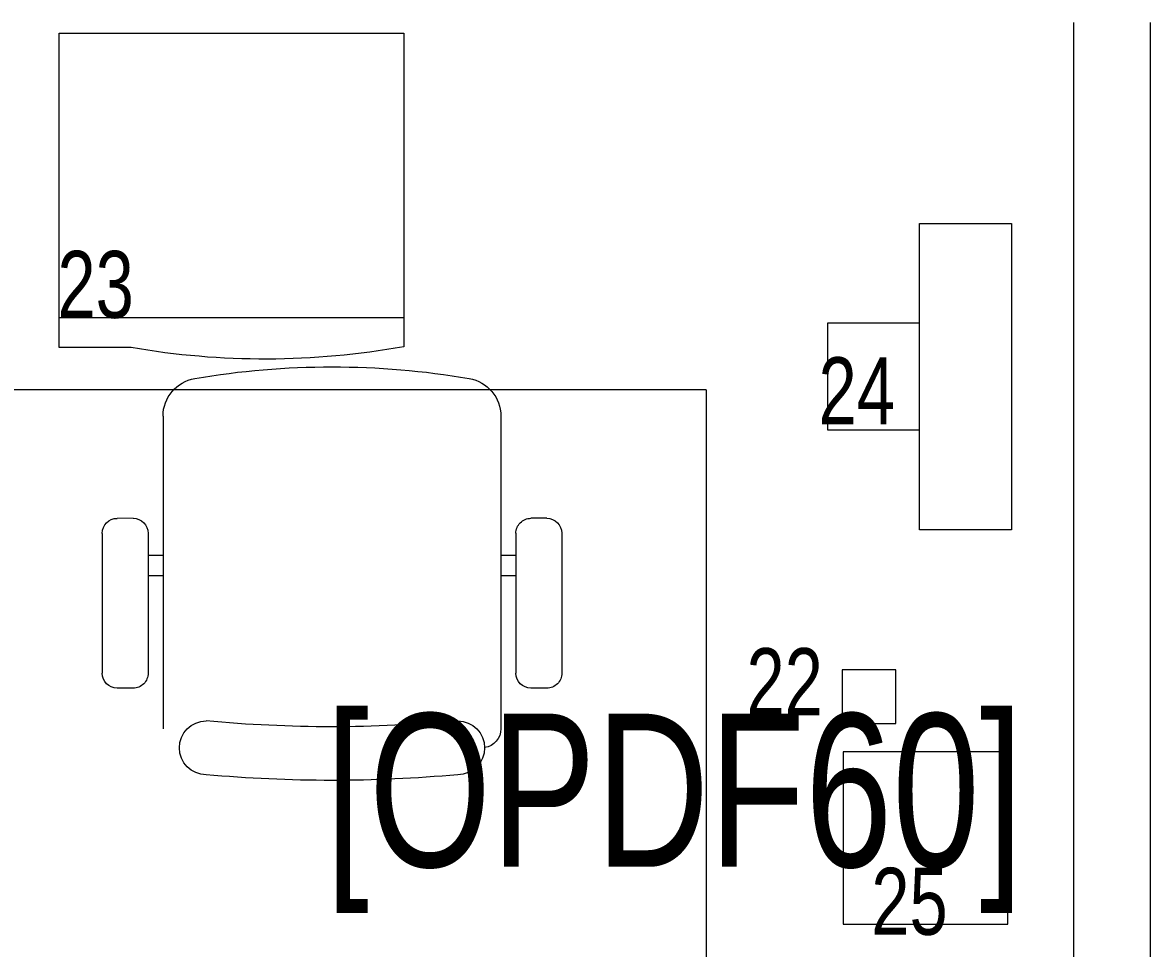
# Model space of a CAD drawing. Header units: millimetres. Extents: x -2143172 to 5255, y -610845 to 279739.
# Drawn here: x -1247524 to -1246051, y -12304 to -11095 of the extents above; entities that cross this region are included whole.
import ezdxf

# ---------------------------------------------------------------- set-up
doc = ezdxf.new("R2010")
doc.units = ezdxf.units.MM
doc.header["$LTSCALE"] = 30
doc.layers.get('0').update_dxf_attribs({"lineweight": 5})
for name, color, linetype, lineweight in [('72_EGR_BASE_TEXT', 7, 'Continuous', 5), ('72_EGR_EQP_TAG', 142, 'Continuous', 5), ('LOADING', 163, 'Continuous', 5), ('NEW', 1, 'Continuous', 5), ('Walls', 32, 'Continuous', 5)]:
    doc.layers.add(name, color=color, linetype=linetype, lineweight=lineweight)
doc.styles.add('X3G_ENTITY_257CFD', font='swisscl.ttf', dxfattribs={"height": 200})
doc.styles.add('X3G_ENTITY_9F38', font='swisscl.ttf', dxfattribs={"height": 0.2})

# ---------------------------------------------------------------- blocks, each defined once
blk = doc.blocks.new('D.110.51.53')
blk.add_lwpolyline([(285914, 4547), (286139, 4547), (286139, 4332), (285914, 4332), (285914, 4547)])
blk = doc.blocks.new('D.111.03.06')
blk.add_lwpolyline([(292372, 3690), (292442, 3690), (292442, 3620), (292372, 3620), (292372, 3690)])
blk = doc.blocks.new('D.122.06.11')
for points in [[(285783, 4268), (285783, 4268), (285783, 4388), (285713, 4388), (285643, 4388), (285643, 4268)], [(285513, 4148), (285913, 4148), (285913, 4268), (285513, 4268), (285513, 4148)]]:
    blk.add_lwpolyline(points)
blk = doc.blocks.new('*X39')
at = {"color": 0}
for p, q in [((5, 3), (5, 3)), ((5, 3), (5, 3)), ((5, 3), (5, 3)), ((5, 3), (5, 3)), ((5, 3), (5, 3)), ((5, 3), (5, 3)), ((5, 3), (5, 3)), ((5, 3), (5, 3)), ((5, 3), (5, 3)), ((5, 3), (5, 3)), ((5, 3), (5, 3)), ((5, 3), (5, 3)), ((5, 3), (5, 3)), ((5, 3), (5, 3)), ((5, 3), (5, 3)), ((5, 3), (5, 3)), ((5, 3), (5, 3)), ((5, 3), (5, 3)), ((5, 3), (5, 3)), ((5, 3), (5, 3)), ((5, 3), (5, 3)), ((5, 3), (5, 3)), ((5, 3), (5, 3)), ((5, 3), (5, 3)), ((5, 3), (5, 3)), ((5, 3), (5, 3)), ((5, 3), (5, 3)), ((5, 3), (5, 3)), ((5, 3), (5, 3)), ((5, 3), (5, 3)), ((5, 3), (5, 3)), ((5, 3), (5, 3)), ((5, 3), (5, 3)), ((5, 3), (5, 3)), ((5, 3), (5, 3)), ((5, 3), (5, 3)), ((5, 3), (5, 3)), ((5, 3), (5, 3)), ((5, 3), (5, 3)), ((5, 3), (5, 3)), ((5, 3), (5, 3)), ((5, 3), (5, 3)), ((5, 3), (5, 3)), ((5, 3), (5, 3)), ((5, 3), (5, 3)), ((5, 3), (5, 3)), ((5, 3), (5, 3)), ((5, 3), (5, 3)), ((5, 3), (5, 3)), ((5, 3), (5, 3)), ((5, 3), (5, 3)), ((5, 3), (5, 3)), ((5, 3), (5, 3)), ((5, 3), (5, 3)), ((5, 3), (5, 3)), ((5, 3), (5, 3)), ((5, 3), (5, 3)), ((5, 3), (5, 3)), ((5, 3), (5, 3)), ((5, 3), (5, 3)), ((5, 3), (5, 3)), ((5, 3), (5, 3)), ((5, 3), (5, 3)), ((5, 3), (5, 3)), ((5, 3), (5, 3)), ((5, 3), (5, 3)), ((6, 3), (5, 3)), ((5, 3), (5, 3)), ((6, 3), (5, 3)), ((5, 3), (5, 3)), ((6, 3), (5, 3)), ((5, 3), (5, 3)), ((6, 3), (5, 3)), ((5, 3), (5, 3)), ((5, 3), (5, 3)), ((5, 3), (5, 3)), ((5, 3), (5, 3)), ((5, 3), (5, 3)), ((5, 3), (5, 3)), ((5, 3), (5, 3)), ((5, 3), (5, 3)), ((5, 3), (5, 3)), ((5, 3), (5, 3)), ((5, 3), (5, 3)), ((5, 3), (5, 3)), ((5, 3), (5, 3)), ((5, 3), (5, 3)), ((5, 3), (5, 3)), ((5, 3), (5, 3)), ((5, 3), (5, 3)), ((5, 3), (5, 3)), ((5, 3), (5, 3)), ((5, 3), (5, 3)), ((5, 3), (5, 3)), ((5, 3), (5, 3)), ((5, 3), (5, 3)), ((6, 3), (6, 3)), ((6, 3), (6, 3)), ((6, 3), (6, 3)), ((6, 3), (6, 3)), ((6, 3), (6, 3)), ((6, 3), (6, 3)), ((6, 3), (6, 3)), ((6, 3), (6, 3)), ((6, 3), (6, 3)), ((6, 3), (6, 3)), ((6, 3), (6, 3)), ((6, 3), (6, 3)), ((6, 3), (6, 3)), ((6, 3), (6, 3)), ((6, 3), (6, 3)), ((6, 3), (6, 3)), ((6, 3), (6, 3)), ((6, 3), (6, 3)), ((6, 3), (6, 3)), ((6, 3), (6, 3)), ((6, 3), (6, 3)), ((6, 3), (6, 3)), ((6, 3), (6, 3)), ((6, 3), (6, 3)), ((6, 3), (6, 3)), ((6, 3), (6, 3)), ((6, 3), (6, 3)), ((6, 3), (6, 3)), ((6, 3), (6, 3)), ((6, 3), (6, 3)), ((6, 3), (6, 3)), ((6, 3), (6, 3)), ((6, 3), (6, 3)), ((6, 3), (6, 3)), ((6, 3), (6, 3)), ((6, 3), (6, 3)), ((6, 3), (6, 3)), ((6, 3), (6, 3)), ((6, 3), (6, 3)), ((6, 3), (6, 3)), ((6, 3), (6, 3)), ((6, 3), (6, 3)), ((6, 3), (6, 3)), ((6, 3), (6, 3)), ((6, 3), (6, 3)), ((6, 3), (6, 3)), ((6, 3), (6, 3)), ((6, 3), (6, 3)), ((6, 3), (6, 3)), ((6, 3), (6, 3)), ((6, 3), (6, 3)), ((6, 3), (6, 3)), ((6, 3), (6, 3)), ((6, 3), (6, 3)), ((6, 3), (6, 3)), ((6, 3), (6, 3)), ((6, 3), (6, 3)), ((6, 3), (6, 3)), ((6, 3), (6, 3)), ((6, 3), (6, 3)), ((6, 3), (6, 3)), ((6, 3), (6, 3)), ((6, 3), (6, 3)), ((6, 3), (6, 3)), ((6, 3), (6, 3)), ((6, 3), (6, 3)), ((6, 3), (6, 3)), ((6, 3), (6, 3)), ((6, 3), (6, 3)), ((6, 3), (6, 3)), ((6, 3), (6, 3)), ((6, 3), (6, 3)), ((6, 3), (6, 3)), ((6, 3), (6, 3)), ((6, 3), (6, 3)), ((6, 3), (6, 3)), ((6, 3), (6, 3)), ((6, 3), (6, 3)), ((6, 3), (6, 3)), ((6, 3), (6, 3)), ((6, 3), (6, 3)), ((6, 3), (6, 3)), ((6, 3), (6, 3)), ((6, 3), (6, 3)), ((6, 3), (6, 3)), ((6, 3), (6, 3)), ((6, 3), (6, 3)), ((6, 3), (6, 3)), ((6, 3), (6, 3)), ((6, 3), (6, 3)), ((6, 3), (6, 3)), ((6, 3), (6, 3)), ((6, 3), (6, 3)), ((6, 3), (6, 3)), ((6, 3), (6, 3)), ((6, 3), (6, 3)), ((6, 3), (6, 3)), ((6, 3), (6, 3)), ((6, 3), (6, 3)), ((6, 3), (6, 3)), ((6, 3), (6, 3)), ((6, 3), (6, 3)), ((6, 3), (6, 3)), ((6, 3), (6, 3)), ((6, 3), (6, 3)), ((6, 3), (6, 3)), ((6, 3), (6, 3)), ((6, 3), (6, 3)), ((6, 3), (6, 3)), ((6, 3), (6, 3)), ((6, 3), (6, 3)), ((6, 3), (6, 3)), ((6, 3), (6, 3)), ((6, 3), (6, 3)), ((6, 3), (6, 3)), ((6, 3), (6, 3)), ((6, 3), (6, 3)), ((6, 3), (6, 3)), ((6, 3), (6, 3)), ((6, 3), (6, 3)), ((6, 3), (6, 3)), ((6, 3), (6, 3)), ((6, 3), (6, 3)), ((6, 3), (6, 3)), ((6, 3), (6, 3)), ((6, 3), (6, 3)), ((6, 3), (6, 3)), ((6, 3), (6, 3)), ((6, 3), (6, 3)), ((6, 3), (6, 3)), ((6, 3), (6, 3)), ((6, 3), (6, 3)), ((6, 3), (6, 3)), ((6, 3), (6, 3)), ((6, 3), (6, 3)), ((6, 3), (6, 3)), ((6, 3), (6, 3)), ((6, 3), (6, 3)), ((6, 3), (6, 3)), ((6, 3), (6, 3)), ((6, 3), (6, 3)), ((6, 3), (6, 3)), ((6, 3), (6, 3)), ((6, 3), (6, 3)), ((6, 3), (6, 3)), ((6, 3), (6, 3)), ((6, 3), (6, 3)), ((6, 3), (6, 3)), ((6, 3), (6, 3)), ((6, 3), (6, 3)), ((6, 3), (6, 3)), ((6, 3), (6, 3)), ((6, 3), (6, 3)), ((6, 3), (6, 3)), ((6, 3), (6, 3)), ((6, 3), (6, 3)), ((6, 3), (6, 3)), ((6, 3), (6, 3)), ((6, 3), (6, 3)), ((6, 3), (6, 3)), ((6, 3), (6, 3)), ((6, 3), (6, 3)), ((6, 3), (6, 3)), ((6, 3), (6, 3)), ((6, 3), (6, 3)), ((6, 3), (6, 3)), ((6, 3), (6, 3)), ((6, 3), (6, 3)), ((6, 3), (6, 3)), ((6, 3), (6, 3)), ((6, 3), (6, 3)), ((6, 3), (6, 3)), ((6, 3), (6, 3)), ((6, 3), (6, 3)), ((6, 3), (6, 3)), ((6, 3), (6, 3)), ((6, 3), (6, 3)), ((6, 3), (6, 3)), ((6, 3), (6, 3)), ((6, 3), (6, 3)), ((6, 3), (6, 3)), ((6, 3), (6, 3)), ((6, 3), (6, 3)), ((6, 3), (6, 3)), ((6, 3), (6, 3)), ((6, 3), (6, 3)), ((6, 3), (6, 3)), ((6, 3), (6, 3)), ((6, 3), (6, 3)), ((6, 3), (6, 3)), ((6, 3), (6, 3)), ((6, 3), (6, 3)), ((6, 3), (6, 3)), ((6, 3), (6, 3)), ((6, 3), (6, 3)), ((6, 3), (6, 3)), ((6, 3), (6, 3)), ((6, 3), (6, 3)), ((6, 3), (6, 3)), ((6, 3), (6, 3)), ((6, 3), (6, 3)), ((6, 3), (6, 3)), ((6, 3), (6, 3)), ((6, 3), (6, 3)), ((6, 3), (5, 3)), ((6, 3), (5, 3)), ((6, 3), (5, 3)), ((6, 3), (5, 3)), ((6, 3), (5, 3)), ((6, 3), (6, 3)), ((6, 3), (6, 3)), ((6, 3), (6, 3)), ((6, 3), (6, 3)), ((6, 3), (6, 3)), ((6, 3), (6, 3)), ((6, 3), (6, 3)), ((6, 3), (6, 3)), ((6, 3), (6, 3)), ((6, 3), (6, 3)), ((6, 3), (6, 3)), ((6, 3), (6, 3)), ((6, 3), (6, 3)), ((6, 3), (6, 3)), ((6, 3), (6, 3)), ((6, 3), (6, 3)), ((6, 3), (6, 3)), ((6, 3), (6, 3)), ((6, 3), (6, 3)), ((6, 3), (6, 3)), ((6, 3), (6, 3)), ((6, 3), (6, 3)), ((6, 3), (6, 3)), ((6, 3), (6, 3)), ((6, 3), (6, 3)), ((6, 3), (6, 3)), ((6, 3), (6, 3)), ((6, 3), (6, 3)), ((6, 3), (6, 3)), ((6, 3), (6, 3)), ((6, 3), (6, 3)), ((6, 3), (6, 3)), ((6, 3), (6, 3)), ((6, 3), (6, 3)), ((6, 3), (6, 3)), ((6, 3), (6, 3)), ((6, 3), (6, 3)), ((6, 3), (6, 3)), ((6, 3), (6, 3)), ((6, 3), (6, 3)), ((6, 3), (6, 3)), ((6, 3), (6, 3)), ((6, 3), (6, 3)), ((6, 3), (6, 3)), ((6, 3), (6, 3)), ((6, 3), (6, 3)), ((6, 3), (6, 3)), ((6, 3), (6, 3)), ((6, 3), (6, 3)), ((6, 3), (6, 3)), ((6, 3), (6, 3)), ((6, 3), (6, 3)), ((6, 3), (6, 3)), ((6, 3), (6, 3)), ((6, 3), (6, 3)), ((6, 3), (6, 3)), ((6, 3), (6, 3)), ((6, 3), (6, 3)), ((6, 3), (6, 3)), ((6, 3), (6, 3)), ((6, 3), (6, 3)), ((6, 3), (6, 3)), ((6, 3), (6, 3)), ((6, 3), (6, 3)), ((6, 3), (6, 3)), ((6, 3), (6, 3)), ((6, 3), (6, 3)), ((6, 3), (6, 3)), ((6, 3), (6, 3)), ((6, 3), (6, 3)), ((6, 3), (6, 3)), ((6, 3), (6, 3)), ((6, 3), (6, 3)), ((6, 3), (6, 3)), ((6, 3), (6, 3)), ((6, 3), (6, 3)), ((6, 3), (6, 3)), ((6, 3), (6, 3)), ((6, 3), (6, 3)), ((6, 3), (6, 3)), ((6, 3), (6, 3)), ((6, 3), (6, 3)), ((6, 3), (6, 3)), ((6, 3), (6, 3)), ((6, 3), (6, 3)), ((6, 3), (6, 3)), ((6, 3), (6, 3)), ((6, 3), (6, 3)), ((6, 3), (6, 3)), ((6, 3), (6, 3)), ((6, 3), (6, 3)), ((6, 3), (6, 3)), ((6, 3), (6, 3)), ((6, 3), (6, 3)), ((6, 3), (6, 3)), ((6, 3), (6, 3)), ((6, 3), (6, 3)), ((6, 3), (6, 3)), ((6, 3), (6, 3)), ((6, 3), (6, 3)), ((6, 3), (6, 3)), ((6, 3), (6, 3)), ((6, 3), (6, 3)), ((6, 3), (6, 3)), ((6, 3), (6, 3)), ((6, 3), (6, 3)), ((6, 3), (6, 3)), ((6, 3), (6, 3)), ((6, 3), (6, 3)), ((6, 3), (6, 3)), ((6, 3), (6, 3)), ((6, 3), (6, 3)), ((6, 3), (6, 3)), ((6, 3), (6, 3)), ((6, 3), (6, 3)), ((6, 3), (6, 3)), ((6, 3), (6, 3)), ((6, 3), (6, 3)), ((6, 3), (6, 3)), ((6, 3), (6, 3)), ((6, 3), (6, 3)), ((6, 3), (6, 3)), ((6, 3), (6, 3)), ((6, 3), (6, 3)), ((6, 3), (6, 3)), ((6, 3), (6, 3)), ((6, 3), (6, 3)), ((6, 3), (6, 3)), ((6, 3), (6, 3)), ((6, 3), (6, 3)), ((6, 3), (6, 3)), ((6, 3), (6, 3)), ((6, 3), (6, 3)), ((6, 3), (6, 3)), ((6, 3), (6, 3)), ((6, 3), (6, 3)), ((6, 3), (6, 3)), ((6, 3), (6, 3)), ((6, 3), (6, 3)), ((6, 3), (6, 3)), ((6, 3), (6, 3)), ((6, 3), (6, 3)), ((6, 3), (6, 3)), ((6, 3), (6, 3)), ((6, 3), (6, 3)), ((6, 3), (6, 3)), ((6, 3), (6, 3)), ((6, 3), (6, 3)), ((6, 3), (6, 3)), ((6, 3), (6, 3)), ((6, 3), (6, 3)), ((6, 3), (6, 3)), ((6, 3), (6, 3)), ((6, 3), (6, 3)), ((6, 3), (6, 3)), ((6, 3), (6, 3)), ((6, 3), (6, 3)), ((6, 3), (6, 3)), ((6, 3), (6, 3)), ((6, 3), (6, 3)), ((6, 3), (6, 3)), ((6, 3), (6, 3)), ((6, 3), (6, 3)), ((6, 3), (6, 3)), ((6, 3), (6, 3)), ((6, 3), (6, 3)), ((6, 3), (6, 3)), ((6, 3), (6, 3)), ((6, 3), (6, 3)), ((6, 3), (6, 3)), ((6, 3), (6, 3)), ((6, 3), (6, 3)), ((6, 3), (6, 3)), ((6, 3), (6, 3)), ((6, 3), (6, 3)), ((6, 3), (6, 3)), ((6, 3), (6, 3)), ((6, 3), (6, 3)), ((6, 3), (6, 3)), ((6, 3), (6, 3)), ((6, 3), (6, 3)), ((6, 3), (6, 3)), ((6, 3), (6, 3)), ((6, 3), (6, 3)), ((6, 3), (6, 3)), ((6, 3), (6, 3)), ((6, 3), (6, 3)), ((6, 3), (6, 3)), ((6, 3), (6, 3)), ((6, 3), (6, 3)), ((6, 3), (6, 3)), ((6, 3), (6, 3)), ((6, 3), (6, 3)), ((6, 3), (6, 3)), ((6, 3), (6, 3)), ((6, 3), (6, 3)), ((6, 3), (6, 3)), ((6, 3), (6, 3)), ((6, 3), (6, 3)), ((6, 3), (6, 3)), ((6, 3), (6, 3)), ((6, 3), (6, 3)), ((6, 3), (6, 3)), ((6, 3), (6, 3)), ((6, 3), (6, 3)), ((6, 3), (6, 3)), ((6, 3), (6, 3)), ((6, 3), (6, 3)), ((6, 3), (6, 3)), ((6, 3), (6, 3)), ((6, 3), (6, 3)), ((6, 3), (6, 3)), ((6, 3), (6, 3)), ((6, 3), (6, 3)), ((6, 3), (6, 3)), ((6, 3), (6, 3)), ((6, 3), (6, 3)), ((6, 3), (6, 3)), ((6, 3), (6, 3)), ((6, 3), (6, 3)), ((6, 3), (6, 3)), ((6, 3), (6, 3)), ((6, 3), (6, 3)), ((6, 3), (6, 3)), ((6, 3), (6, 3)), ((6, 3), (6, 3)), ((6, 3), (6, 3)), ((6, 3), (6, 3)), ((6, 3), (6, 3)), ((6, 3), (6, 3)), ((6, 3), (6, 3)), ((6, 3), (6, 3)), ((6, 3), (6, 3)), ((6, 3), (6, 3)), ((6, 3), (6, 3)), ((6, 3), (6, 3)), ((6, 3), (6, 3)), ((6, 3), (6, 3)), ((6, 3), (6, 3)), ((6, 3), (6, 3)), ((6, 3), (6, 3)), ((6, 3), (6, 3)), ((6, 3), (6, 3)), ((6, 3), (6, 3)), ((6, 3), (6, 3)), ((6, 3), (6, 3)), ((6, 3), (6, 3)), ((6, 3), (6, 3)), ((6, 3), (6, 3)), ((6, 3), (6, 3)), ((6, 3), (6, 3)), ((6, 3), (6, 3)), ((6, 3), (6, 3)), ((6, 3), (6, 3)), ((6, 3), (6, 3)), ((6, 3), (6, 3)), ((6, 3), (6, 3)), ((6, 3), (6, 3)), ((6, 3), (6, 3)), ((6, 3), (6, 3)), ((6, 3), (6, 3)), ((6, 3), (6, 3)), ((6, 3), (6, 3)), ((6, 3), (6, 3)), ((6, 3), (6, 3)), ((6, 3), (6, 3)), ((6, 3), (6, 3)), ((6, 3), (6, 3)), ((6, 3), (6, 3)), ((6, 3), (6, 3)), ((6, 3), (6, 3)), ((6, 3), (6, 3)), ((6, 3), (6, 3)), ((6, 3), (6, 3)), ((6, 3), (6, 3)), ((6, 3), (6, 3)), ((6, 3), (6, 3)), ((6, 3), (6, 3)), ((6, 3), (6, 3)), ((6, 3), (6, 3)), ((6, 3), (6, 3)), ((6, 3), (6, 3)), ((6, 3), (6, 3)), ((6, 3), (6, 3)), ((6, 3), (6, 3)), ((6, 3), (6, 3)), ((6, 3), (6, 3)), ((6, 3), (6, 3)), ((6, 3), (6, 3)), ((6, 3), (6, 3)), ((6, 3), (6, 3)), ((6, 3), (6, 3)), ((6, 3), (6, 3)), ((6, 3), (6, 3)), ((6, 3), (6, 3)), ((6, 3), (6, 3)), ((6, 3), (6, 3)), ((6, 3), (6, 3)), ((6, 3), (6, 3)), ((6, 3), (6, 3)), ((6, 3), (6, 3)), ((6, 3), (6, 3)), ((6, 3), (6, 3)), ((6, 3), (6, 3)), ((6, 3), (6, 3)), ((6, 3), (6, 3)), ((6, 3), (6, 3)), ((6, 3), (6, 3)), ((6, 3), (6, 3)), ((6, 3), (6, 3)), ((6, 3), (6, 3)), ((6, 3), (6, 3)), ((6, 3), (6, 3)), ((6, 3), (6, 3)), ((6, 3), (6, 3)), ((6, 3), (6, 3)), ((6, 3), (6, 3))]:
    blk.add_line(p, q, dxfattribs=at)
blk = doc.blocks.new('*X40')
at = {"color": 0}
for p, q in [((13, 1), (13, 1)), ((13, 1), (13, 1)), ((13, 1), (13, 1)), ((13, 1), (13, 1)), ((13, 1), (13, 1)), ((13, 1), (13, 1)), ((13, 1), (13, 1)), ((13, 1), (13, 1)), ((13, 1), (13, 1)), ((13, 1), (13, 1)), ((13, 1), (13, 1)), ((13, 1), (13, 1)), ((13, 1), (13, 1)), ((13, 1), (13, 1)), ((13, 1), (13, 1)), ((13, 1), (14, 1)), ((13, 1), (14, 1)), ((13, 1), (14, 1)), ((13, 1), (13, 1)), ((13, 1), (13, 1)), ((13, 1), (13, 1)), ((13, 1), (13, 1)), ((13, 1), (13, 1)), ((13, 1), (13, 1)), ((13, 1), (13, 1)), ((13, 1), (13, 1)), ((13, 1), (13, 1)), ((13, 1), (13, 1)), ((13, 1), (13, 1)), ((13, 1), (13, 1)), ((13, 1), (13, 1)), ((13, 1), (13, 1)), ((13, 1), (13, 1)), ((13, 1), (13, 1)), ((13, 1), (13, 1)), ((13, 1), (13, 1)), ((13, 1), (13, 1)), ((13, 1), (13, 1)), ((13, 1), (13, 1)), ((13, 1), (13, 1)), ((13, 1), (13, 1)), ((13, 1), (13, 1)), ((13, 1), (13, 1)), ((13, 1), (13, 1)), ((13, 1), (13, 1)), ((13, 1), (13, 1)), ((13, 1), (13, 1)), ((13, 1), (13, 1)), ((13, 1), (13, 1)), ((13, 1), (13, 1)), ((13, 1), (13, 1)), ((13, 1), (13, 1)), ((13, 1), (13, 1)), ((13, 1), (13, 1)), ((13, 1), (13, 1)), ((13, 1), (13, 1)), ((13, 1), (13, 1)), ((13, 1), (13, 1)), ((13, 1), (13, 1)), ((13, 1), (13, 1)), ((13, 1), (13, 1)), ((13, 1), (13, 1)), ((13, 1), (13, 1)), ((13, 1), (13, 1)), ((13, 1), (13, 1)), ((13, 1), (13, 1)), ((13, 1), (13, 1)), ((13, 1), (13, 1)), ((13, 1), (13, 1)), ((13, 1), (13, 1)), ((13, 1), (13, 1)), ((13, 1), (13, 1)), ((13, 1), (13, 1)), ((13, 1), (13, 1)), ((13, 1), (13, 1)), ((13, 1), (13, 1)), ((13, 1), (13, 1)), ((13, 1), (13, 1)), ((13, 1), (13, 1)), ((13, 1), (13, 1)), ((13, 1), (13, 1)), ((13, 1), (13, 1)), ((13, 1), (13, 1)), ((13, 1), (13, 1)), ((13, 1), (13, 1)), ((13, 1), (13, 1)), ((13, 1), (13, 1)), ((13, 1), (13, 1)), ((13, 1), (13, 1)), ((13, 1), (13, 1)), ((13, 1), (13, 1)), ((13, 1), (13, 1)), ((13, 1), (13, 1)), ((13, 1), (13, 1)), ((13, 1), (13, 1)), ((13, 1), (13, 1)), ((13, 1), (13, 1)), ((13, 1), (13, 1)), ((13, 1), (13, 1)), ((13, 1), (13, 1)), ((13, 1), (13, 1)), ((13, 1), (13, 1)), ((13, 1), (13, 1)), ((13, 1), (13, 1)), ((13, 1), (13, 1)), ((13, 1), (13, 1)), ((13, 1), (13, 1)), ((13, 1), (13, 1)), ((13, 1), (13, 1)), ((13, 1), (13, 1)), ((13, 1), (13, 1)), ((13, 1), (13, 1)), ((13, 1), (13, 1)), ((13, 1), (13, 1)), ((13, 1), (13, 1)), ((13, 1), (13, 1)), ((13, 1), (13, 1)), ((13, 1), (13, 1)), ((13, 1), (13, 1)), ((13, 1), (13, 1)), ((13, 1), (13, 1)), ((13, 1), (13, 1)), ((13, 1), (13, 1)), ((13, 1), (14, 1)), ((13, 0), (13, 0)), ((13, 0), (13, 0)), ((13, 0), (13, 0)), ((13, 0), (13, 0)), ((13, 0), (13, 0)), ((13, 0), (13, 0)), ((13, 0), (13, 0)), ((13, 0), (13, 0)), ((13, 0), (13, 0)), ((13, 0), (13, 0)), ((13, 0), (13, 0)), ((13, 0), (13, 0)), ((13, 0), (13, 0)), ((13, 0), (13, 0)), ((13, 0), (13, 0)), ((13, 0), (13, 0)), ((13, 0), (13, 0)), ((13, 0), (13, 0)), ((13, 0), (13, 0)), ((13, 0), (13, 0)), ((13, 0), (13, 0)), ((13, 0), (13, 0)), ((13, 0), (13, 0)), ((13, 0), (13, 0)), ((13, 0), (13, 0)), ((13, 0), (13, 0)), ((13, 0), (13, 0)), ((13, 0), (13, 0)), ((13, 0), (13, 0)), ((13, 0), (13, 0)), ((13, 0), (13, 0)), ((13, 0), (13, 0)), ((13, 0), (13, 0)), ((13, 0), (13, 0)), ((13, 0), (13, 0)), ((13, 0), (13, 0)), ((13, 0), (13, 0)), ((13, 0), (13, 0)), ((13, 0), (13, 0)), ((13, 0), (13, 0)), ((13, 0), (13, 0)), ((13, 0), (13, 0)), ((13, 0), (13, 0)), ((13, 0), (13, 0)), ((13, 0), (13, 0)), ((13, 0), (13, 0)), ((13, 0), (13, 0)), ((13, 0), (13, 0)), ((13, 0), (14, 0)), ((13, 0), (14, 0)), ((13, 0), (13, 0)), ((13, 0), (14, 0)), ((14, 1), (14, 1)), ((14, 1), (14, 1)), ((14, 1), (14, 1)), ((14, 1), (14, 1)), ((14, 1), (14, 1)), ((14, 1), (14, 1)), ((14, 1), (14, 1)), ((14, 1), (14, 1)), ((14, 1), (14, 1)), ((14, 1), (14, 1)), ((14, 1), (14, 1)), ((14, 1), (14, 1)), ((14, 1), (14, 1)), ((14, 1), (14, 1)), ((14, 1), (14, 1)), ((14, 1), (14, 1)), ((14, 1), (14, 1)), ((14, 1), (14, 1)), ((14, 1), (14, 1)), ((14, 1), (14, 1)), ((14, 1), (14, 1)), ((14, 1), (14, 1)), ((14, 1), (14, 1)), ((14, 1), (14, 1)), ((14, 1), (14, 1)), ((14, 1), (14, 1)), ((14, 1), (14, 1)), ((14, 1), (14, 1)), ((14, 1), (14, 1)), ((14, 1), (14, 1)), ((14, 1), (14, 1)), ((14, 1), (14, 1)), ((14, 1), (14, 1)), ((14, 1), (14, 1)), ((14, 1), (14, 1)), ((14, 1), (14, 1)), ((14, 1), (14, 1)), ((14, 1), (14, 1)), ((14, 1), (14, 1)), ((14, 1), (14, 1)), ((14, 1), (14, 1)), ((14, 1), (14, 1)), ((14, 1), (14, 1)), ((14, 1), (14, 1)), ((14, 1), (14, 1)), ((14, 1), (14, 1)), ((14, 1), (14, 1)), ((14, 1), (14, 1)), ((14, 1), (14, 1)), ((14, 1), (14, 1)), ((14, 1), (14, 1)), ((14, 1), (14, 1)), ((14, 1), (14, 1)), ((14, 1), (14, 1)), ((14, 1), (14, 1)), ((14, 1), (14, 1)), ((14, 1), (14, 1)), ((14, 1), (14, 1)), ((14, 1), (14, 1)), ((14, 1), (14, 1)), ((14, 1), (14, 1)), ((14, 1), (14, 1)), ((14, 1), (14, 1)), ((14, 1), (14, 1)), ((14, 1), (14, 1)), ((14, 1), (14, 1)), ((14, 1), (14, 1)), ((14, 1), (14, 1)), ((14, 1), (14, 1)), ((14, 1), (14, 1)), ((14, 1), (14, 1)), ((14, 1), (14, 1)), ((14, 1), (14, 1)), ((14, 1), (14, 1)), ((14, 1), (14, 1)), ((14, 1), (14, 1)), ((14, 1), (14, 1)), ((14, 1), (14, 1)), ((14, 1), (14, 1)), ((14, 1), (14, 1)), ((14, 1), (14, 1)), ((14, 1), (14, 1)), ((14, 1), (14, 1)), ((14, 1), (14, 1)), ((14, 1), (14, 1)), ((14, 1), (14, 1)), ((14, 1), (14, 1)), ((14, 1), (14, 1)), ((14, 1), (14, 1)), ((14, 1), (14, 1)), ((14, 1), (14, 1)), ((14, 1), (14, 1)), ((14, 1), (14, 1)), ((14, 1), (14, 1)), ((14, 0), (14, 0)), ((14, 0), (14, 0)), ((14, 0), (14, 0)), ((14, 0), (14, 0)), ((14, 0), (14, 0)), ((14, 0), (14, 0)), ((14, 0), (14, 0)), ((14, 0), (14, 0)), ((14, 0), (14, 0)), ((14, 0), (14, 0)), ((14, 0), (14, 0)), ((14, 0), (14, 0)), ((14, 0), (14, 0)), ((14, 0), (14, 0)), ((14, 0), (14, 0)), ((14, 0), (14, 0)), ((14, 0), (14, 0)), ((14, 0), (14, 0)), ((14, 0), (14, 0)), ((14, 0), (14, 0)), ((14, 0), (14, 0)), ((14, 0), (14, 0)), ((14, 0), (14, 0)), ((14, 0), (14, 0)), ((14, 0), (14, 0)), ((14, 0), (14, 0)), ((14, 0), (14, 0)), ((14, 0), (14, 0)), ((14, 0), (14, 0)), ((14, 0), (14, 0)), ((14, 0), (14, 0)), ((14, 0), (14, 0)), ((14, 0), (14, 0)), ((14, 0), (14, 0)), ((14, 0), (14, 0)), ((14, 0), (14, 0)), ((14, 0), (14, 0)), ((14, 0), (14, 0)), ((14, 0), (14, 0)), ((14, 0), (14, 0)), ((14, 0), (14, 0)), ((14, 0), (14, 0)), ((14, 0), (14, 0)), ((14, 0), (14, 0)), ((14, 0), (14, 0)), ((14, 0), (14, 0)), ((14, 0), (14, 0)), ((14, 0), (14, 0)), ((13, 0), (13, 0)), ((13, 0), (14, 0)), ((13, 0), (13, 0)), ((13, 0), (14, 0)), ((13, 0), (13, 0)), ((13, 0), (14, 0)), ((13, 0), (13, 0)), ((13, 0), (13, 0)), ((13, 0), (13, 0)), ((13, 0), (13, 0)), ((13, 0), (14, 0)), ((13, 0), (13, 0)), ((13, 0), (14, 0)), ((13, 0), (13, 0)), ((13, 0), (14, 0)), ((13, 0), (13, 0)), ((13, 0), (14, 0)), ((13, 0), (13, 0)), ((13, 0), (14, 0)), ((13, 0), (13, 0)), ((13, 0), (14, 0)), ((13, 0), (13, 0)), ((13, 0), (14, 0)), ((13, 0), (13, 0)), ((13, 0), (13, 0)), ((13, 0), (13, 0)), ((13, 0), (14, 0)), ((13, 0), (13, 0)), ((13, 0), (14, 0)), ((13, 0), (13, 0)), ((13, 0), (14, 0)), ((13, 0), (13, 0)), ((13, 0), (14, 0)), ((13, 0), (13, 0)), ((13, 0), (13, 0)), ((13, 0), (13, 0)), ((13, 0), (13, 0)), ((13, 0), (13, 0)), ((13, 0), (13, 0)), ((13, 0), (13, 0)), ((13, 0), (13, 0)), ((13, 0), (13, 0)), ((13, 0), (13, 0)), ((13, 0), (13, 0)), ((13, 0), (13, 0)), ((13, 0), (13, 0)), ((13, 0), (13, 0)), ((13, 0), (13, 0)), ((13, 0), (13, 0)), ((13, 0), (13, 0)), ((13, 0), (13, 0)), ((13, 0), (13, 0)), ((13, 0), (13, 0)), ((13, 0), (13, 0)), ((13, 0), (13, 0)), ((13, 0), (13, 0)), ((13, 0), (13, 0)), ((13, 0), (13, 0)), ((13, 0), (13, 0)), ((13, 0), (13, 0)), ((13, 0), (13, 0)), ((13, 0), (13, 0)), ((13, 0), (13, 0)), ((13, 0), (13, 0)), ((13, -1), (13, -1)), ((13, -1), (13, -1)), ((13, -1), (13, -1)), ((13, -1), (13, -1)), ((13, -1), (13, -1)), ((13, -1), (14, -1)), ((13, -1), (13, -1)), ((14, 0), (14, 0)), ((14, 0), (14, 0)), ((14, 0), (14, 0)), ((14, 0), (14, 0)), ((14, 0), (14, 0)), ((14, 0), (14, 0)), ((14, 0), (14, 0)), ((14, 0), (14, 0)), ((14, 0), (14, 0)), ((14, 0), (14, 0)), ((14, 0), (14, 0)), ((14, 0), (14, 0)), ((14, 0), (14, 0)), ((14, 0), (14, 0)), ((14, 0), (14, 0)), ((13, 0), (14, 0)), ((14, 0), (14, 0)), ((14, 0), (14, 0)), ((14, 0), (14, 0)), ((14, 0), (14, 0)), ((14, 0), (14, 0)), ((14, 0), (14, 0)), ((14, 0), (14, 0)), ((14, 0), (14, 0)), ((14, 0), (14, 0)), ((14, 0), (14, 0)), ((14, 0), (14, 0)), ((14, 0), (14, 0)), ((14, 0), (14, 0)), ((14, 0), (14, 0)), ((14, 0), (14, 0)), ((14, 0), (14, 0)), ((14, 0), (14, 0)), ((14, 0), (14, 0)), ((14, 0), (14, 0)), ((14, 0), (14, 0)), ((14, 0), (14, 0)), ((14, 0), (14, 0)), ((14, 0), (14, 0)), ((14, 0), (14, 0)), ((14, 0), (14, 0)), ((14, 0), (14, 0)), ((14, 0), (14, 0)), ((14, 0), (14, 0)), ((14, 0), (14, 0)), ((14, 0), (14, 0)), ((14, 0), (14, 0)), ((14, 0), (14, 0)), ((14, 0), (14, 0)), ((14, 0), (14, 0)), ((14, -1), (14, -1)), ((14, -1), (14, -1)), ((14, -1), (14, -1)), ((14, -1), (14, -1)), ((14, -1), (14, -1))]:
    blk.add_line(p, q, dxfattribs=at)
blk = doc.blocks.new('GF21018-P')
at = {"color": 0}
for p, q in [((-0.2207, 0.4756), (-0.2207, 0.0675)), ((0.2205, 0.4756), (0.2205, 0.0675)), ((-0.2806, 0.3422), (-0.2598, 0.3422)), ((0.2596, 0.3422), (0.2804, 0.3422)), ((-0.3002, 0.3226), (-0.3002, 0.14)), ((-0.2402, 0.3226), (-0.2402, 0.14)), ((0.24, 0.3226), (0.24, 0.14)), ((0.3, 0.3226), (0.3, 0.14)), ((-0.2402, 0.2937), (-0.2207, 0.2937)), ((0.2205, 0.2937), (0.24, 0.2937)), ((-0.2402, 0.2671), (-0.2207, 0.2671)), ((0.2205, 0.2671), (0.24, 0.2671)), ((-0.2806, 0.1204), (-0.2598, 0.1204)), ((0.2596, 0.1204), (0.2804, 0.1204))]:
    blk.add_line(p, q, dxfattribs=at)
for points in [[(0.24, 0.2937), (0.24, 0.2937), (0.24, 0.2937), (0.24, 0.2937), (0.24, 0.2937), (0.24, 0.2937), (0.24, 0.2937), (0.24, 0.2937), (0.24, 0.2937), (0.24, 0.2937), (0.24, 0.2937), (0.24, 0.2937), (0.24, 0.2937), (0.24, 0.2937), (0.24, 0.2937), (0.24, 0.2937), (0.24, 0.2937), (0.24, 0.2937), (0.24, 0.2937), (0.24, 0.2937), (0.24, 0.2937), (0.24, 0.2937), (0.24, 0.2937), (0.24, 0.2937), (0.24, 0.2937), (0.24, 0.2937), (0.24, 0.2937), (0.24, 0.2937), (0.24, 0.2937), (0.24, 0.2937), (0.24, 0.2937), (0.24, 0.2937), (0.24, 0.2937), (0.24, 0.2937), (0.24, 0.2937), (0.24, 0.2937), (0.24, 0.2937), (0.24, 0.2937), (0.24, 0.2937), (0.24, 0.2937), (0.24, 0.2937), (0.24, 0.2937), (0.24, 0.2937), (0.24, 0.2937), (0.24, 0.2937), (0.24, 0.2937), (0.24, 0.2937), (0.24, 0.2937), (0.24, 0.2937), (0.24, 0.2937), (0.24, 0.2937), (0.24, 0.2937), (0.24, 0.2937), (0.24, 0.2937), (0.24, 0.2937), (0.24, 0.2937), (0.24, 0.2937), (0.24, 0.2937), (0.24, 0.2937), (0.24, 0.2937), (0.24, 0.2937), (0.24, 0.2937), (0.24, 0.2937), (0.24, 0.2937), (0.24, 0.2937), (0.24, 0.2937), (0.24, 0.2937), (0.24, 0.2937), (0.24, 0.2937), (0.24, 0.2937), (0.24, 0.2937), (0.24, 0.2937), (0.24, 0.2937), (0.24, 0.2937), (0.24, 0.2937), (0.24, 0.2937), (0.24, 0.2937), (0.24, 0.2937), (0.24, 0.2937), (0.24, 0.2937), (0.24, 0.2937), (0.24, 0.2937), (0.24, 0.2937), (0.24, 0.2937), (0.24, 0.2937), (0.24, 0.2937), (0.24, 0.2937), (0.24, 0.2937), (0.24, 0.2937), (0.24, 0.2937), (0.24, 0.2937), (0.24, 0.2937), (0.24, 0.2937), (0.24, 0.2937), (0.24, 0.2937), (0.24, 0.2937), (0.24, 0.2937), (0.24, 0.2937), (0.24, 0.2937), (0.24, 0.2937), (0.24, 0.2937), (0.24, 0.2937), (0.24, 0.2937), (0.24, 0.2937), (0.24, 0.2937), (0.24, 0.2937), (0.24, 0.2937), (0.24, 0.2937), (0.24, 0.2937), (0.24, 0.2937), (0.24, 0.2937), (0.24, 0.2937), (0.24, 0.2937), (0.24, 0.2937), (0.24, 0.2937), (0.24, 0.2937), (0.24, 0.2937), (0.24, 0.2937), (0.24, 0.2937), (0.24, 0.2937), (0.24, 0.2937), (0.24, 0.2937), (0.24, 0.2937), (0.24, 0.2937), (0.24, 0.2937), (0.24, 0.2937), (0.24, 0.2937), (0.24, 0.2937), (0.24, 0.2937), (0.24, 0.2937), (0.24, 0.2937), (0.24, 0.2937), (0.24, 0.2937), (0.24, 0.2937), (0.24, 0.2937), (0.24, 0.2937), (0.24, 0.2937), (0.24, 0.2937), (0.24, 0.2937), (0.24, 0.2937), (0.24, 0.2937), (0.24, 0.2937), (0.24, 0.2937), (0.24, 0.2937), (0.24, 0.2937), (0.24, 0.2937), (0.24, 0.2937), (0.24, 0.2937), (0.24, 0.2937), (0.24, 0.2937), (0.24, 0.2937), (0.24, 0.2937), (0.24, 0.2937), (0.24, 0.2937), (0.24, 0.2937), (0.24, 0.2937), (0.24, 0.2937), (0.24, 0.2937), (0.24, 0.2937), (0.24, 0.2937), (0.24, 0.2937), (0.24, 0.2937), (0.24, 0.2937), (0.24, 0.2937), (0.24, 0.2937), (0.24, 0.2937), (0.24, 0.2937), (0.24, 0.2937), (0.24, 0.2937), (0.24, 0.2937), (0.24, 0.2937), (0.24, 0.2937), (0.24, 0.2937), (0.24, 0.2937), (0.24, 0.2937), (0.24, 0.2937), (0.24, 0.2937), (0.24, 0.2937), (0.24, 0.2937), (0.24, 0.2937), (0.24, 0.2937), (0.24, 0.2937), (0.24, 0.2937), (0.24, 0.2937), (0.24, 0.2937), (0.24, 0.2937), (0.24, 0.2937), (0.24, 0.2937), (0.24, 0.2937), (0.24, 0.2937), (0.24, 0.2937), (0.24, 0.2937), (0.24, 0.2937), (0.24, 0.2937), (0.24, 0.2937), (0.24, 0.2937), (0.24, 0.2937), (0.24, 0.2937), (0.24, 0.2937), (0.24, 0.2937), (0.24, 0.2937), (0.24, 0.2937), (0.24, 0.2937), (0.24, 0.2937), (0.24, 0.2937), (0.24, 0.2937), (0.24, 0.2937), (0.24, 0.2937), (0.24, 0.2937), (0.24, 0.2937), (0.24, 0.2937), (0.24, 0.2937), (0.24, 0.2937), (0.24, 0.2937), (0.24, 0.2937), (0.24, 0.2937), (0.24, 0.2937), (0.24, 0.2937), (0.24, 0.2937), (0.24, 0.2937), (0.24, 0.2937), (0.24, 0.2937), (0.24, 0.2937), (0.24, 0.2937), (0.24, 0.2937), (0.24, 0.2937), (0.24, 0.2937), (0.24, 0.2937), (0.24, 0.2937), (0.24, 0.2937), (0.24, 0.2937), (0.24, 0.2937), (0.24, 0.2937), (0.24, 0.2937), (0.24, 0.2937), (0.24, 0.2937), (0.24, 0.2937), (0.24, 0.2937), (0.24, 0.2937), (0.24, 0.2937), (0.24, 0.2937), (0.24, 0.2937), (0.24, 0.2937), (0.24, 0.2937), (0.24, 0.2937), (0.24, 0.2937), (0.24, 0.2937), (0.24, 0.2937), (0.24, 0.2937), (0.24, 0.2937), (0.24, 0.2937), (0.24, 0.2937), (0.24, 0.2937), (0.24, 0.2937), (0.24, 0.2937), (0.24, 0.2937), (0.24, 0.2937), (0.24, 0.2937), (0.24, 0.2937), (0.24, 0.2937), (0.24, 0.2937), (0.24, 0.2937), (0.24, 0.2937), (0.24, 0.2937), (0.24, 0.2937), (0.24, 0.2937), (0.24, 0.2937), (0.24, 0.2937), (0.24, 0.2937), (0.24, 0.2937), (0.24, 0.2937), (0.24, 0.2937), (0.24, 0.2937), (0.24, 0.2937), (0.24, 0.2937), (0.24, 0.2937), (0.24, 0.2937)], [(0.24, 0.2937), (0.24, 0.2937), (0.24, 0.2937), (0.24, 0.2937), (0.24, 0.2937), (0.24, 0.2937), (0.24, 0.2937), (0.24, 0.2937), (0.24, 0.2937), (0.24, 0.2937), (0.24, 0.2937), (0.24, 0.2937), (0.24, 0.2937), (0.24, 0.2937), (0.24, 0.2937), (0.24, 0.2937), (0.24, 0.2937), (0.24, 0.2937), (0.24, 0.2937), (0.24, 0.2937), (0.24, 0.2937), (0.24, 0.2937), (0.24, 0.2937), (0.24, 0.2937), (0.24, 0.2937), (0.24, 0.2937), (0.24, 0.2937), (0.24, 0.2937), (0.24, 0.2937), (0.24, 0.2937), (0.24, 0.2937), (0.24, 0.2937), (0.24, 0.2937), (0.24, 0.2937), (0.24, 0.2937), (0.24, 0.2937), (0.24, 0.2937), (0.24, 0.2937), (0.24, 0.2937), (0.24, 0.2937), (0.24, 0.2937), (0.24, 0.2937), (0.24, 0.2937), (0.24, 0.2937), (0.24, 0.2937), (0.24, 0.2937), (0.24, 0.2937), (0.24, 0.2937), (0.24, 0.2937), (0.24, 0.2937), (0.24, 0.2937), (0.24, 0.2937), (0.24, 0.2937), (0.24, 0.2937), (0.24, 0.2937), (0.24, 0.2937), (0.24, 0.2937), (0.24, 0.2937), (0.24, 0.2937), (0.24, 0.2937), (0.24, 0.2937), (0.24, 0.2937), (0.24, 0.2937), (0.24, 0.2937), (0.24, 0.2937), (0.24, 0.2937), (0.24, 0.2937), (0.24, 0.2937), (0.24, 0.2937), (0.24, 0.2937), (0.24, 0.2937), (0.24, 0.2937), (0.24, 0.2937), (0.24, 0.2937), (0.24, 0.2937), (0.24, 0.2937), (0.24, 0.2937), (0.24, 0.2937), (0.24, 0.2937), (0.24, 0.2937), (0.24, 0.2937), (0.24, 0.2937), (0.24, 0.2937), (0.24, 0.2937), (0.24, 0.2937), (0.24, 0.2937), (0.24, 0.2937), (0.24, 0.2937), (0.24, 0.2937), (0.24, 0.2937), (0.24, 0.2937), (0.24, 0.2937), (0.24, 0.2937), (0.24, 0.2937), (0.24, 0.2937), (0.24, 0.2937), (0.24, 0.2937), (0.24, 0.2937), (0.24, 0.2937), (0.24, 0.2937), (0.24, 0.2937), (0.24, 0.2937), (0.24, 0.2937), (0.24, 0.2937), (0.24, 0.2937), (0.24, 0.2937), (0.24, 0.2937), (0.24, 0.2937), (0.24, 0.2937), (0.24, 0.2937), (0.24, 0.2937), (0.24, 0.2937), (0.24, 0.2937), (0.24, 0.2937), (0.24, 0.2937), (0.24, 0.2937), (0.24, 0.2937), (0.24, 0.2937), (0.24, 0.2937), (0.24, 0.2937), (0.24, 0.2937), (0.24, 0.2937), (0.24, 0.2937), (0.24, 0.2937), (0.24, 0.2937), (0.24, 0.2937), (0.24, 0.2937), (0.24, 0.2937), (0.24, 0.2937), (0.24, 0.2937), (0.24, 0.2937), (0.24, 0.2937), (0.24, 0.2937), (0.24, 0.2937), (0.24, 0.2937), (0.24, 0.2937), (0.24, 0.2937), (0.24, 0.2937), (0.24, 0.2937), (0.24, 0.2937), (0.24, 0.2937), (0.24, 0.2937), (0.24, 0.2937), (0.24, 0.2937), (0.24, 0.2937), (0.24, 0.2937), (0.24, 0.2937), (0.24, 0.2937), (0.24, 0.2937), (0.24, 0.2937), (0.24, 0.2937), (0.24, 0.2937), (0.24, 0.2937), (0.24, 0.2937), (0.24, 0.2937), (0.24, 0.2937), (0.24, 0.2937), (0.24, 0.2937), (0.24, 0.2937), (0.24, 0.2937), (0.24, 0.2937), (0.24, 0.2937), (0.24, 0.2937), (0.24, 0.2937), (0.24, 0.2937), (0.24, 0.2937), (0.24, 0.2937), (0.24, 0.2937), (0.24, 0.2937), (0.24, 0.2937), (0.24, 0.2937), (0.24, 0.2937), (0.24, 0.2937), (0.24, 0.2937), (0.24, 0.2937), (0.24, 0.2937), (0.24, 0.2937), (0.24, 0.2937), (0.24, 0.2937), (0.24, 0.2937), (0.24, 0.2937), (0.24, 0.2937), (0.24, 0.2937), (0.24, 0.2937), (0.24, 0.2937), (0.24, 0.2937), (0.24, 0.2937), (0.24, 0.2937), (0.24, 0.2937), (0.24, 0.2937), (0.24, 0.2937), (0.24, 0.2937), (0.24, 0.2937), (0.24, 0.2937), (0.24, 0.2937), (0.24, 0.2937), (0.24, 0.2937), (0.24, 0.2937), (0.24, 0.2937), (0.24, 0.2937), (0.24, 0.2937), (0.24, 0.2937), (0.24, 0.2937), (0.24, 0.2937), (0.24, 0.2937), (0.24, 0.2937), (0.24, 0.2937), (0.24, 0.2937), (0.24, 0.2937), (0.24, 0.2937), (0.24, 0.2937), (0.24, 0.2937), (0.24, 0.2937), (0.24, 0.2937), (0.24, 0.2937), (0.24, 0.2937), (0.24, 0.2937), (0.24, 0.2937), (0.24, 0.2937)], [(0.24, 0.2937), (0.24, 0.2937), (0.24, 0.2937), (0.24, 0.2937), (0.24, 0.2937), (0.24, 0.2937), (0.24, 0.2937), (0.24, 0.2937), (0.24, 0.2937), (0.24, 0.2937), (0.24, 0.2937), (0.24, 0.2937), (0.24, 0.2937), (0.24, 0.2937), (0.24, 0.2937), (0.24, 0.2937), (0.24, 0.2937), (0.24, 0.2937), (0.24, 0.2937), (0.24, 0.2937), (0.24, 0.2937), (0.24, 0.2937), (0.24, 0.2937), (0.24, 0.2937), (0.24, 0.2937), (0.24, 0.2937), (0.24, 0.2937), (0.24, 0.2937), (0.24, 0.2937), (0.24, 0.2937), (0.24, 0.2937), (0.24, 0.2937), (0.24, 0.2937), (0.24, 0.2937), (0.24, 0.2937), (0.24, 0.2937), (0.24, 0.2937), (0.24, 0.2937), (0.24, 0.2937), (0.24, 0.2937), (0.24, 0.2937), (0.24, 0.2937), (0.24, 0.2937), (0.24, 0.2937), (0.24, 0.2937), (0.24, 0.2937), (0.24, 0.2937), (0.24, 0.2937), (0.24, 0.2937), (0.24, 0.2937), (0.24, 0.2937), (0.24, 0.2937), (0.24, 0.2937), (0.24, 0.2937), (0.24, 0.2937), (0.24, 0.2937), (0.24, 0.2937), (0.24, 0.2937), (0.24, 0.2937), (0.24, 0.2937), (0.24, 0.2937), (0.24, 0.2937), (0.24, 0.2937), (0.24, 0.2937), (0.24, 0.2937), (0.24, 0.2937), (0.24, 0.2937), (0.24, 0.2937), (0.24, 0.2937), (0.24, 0.2937), (0.24, 0.2937), (0.24, 0.2937), (0.24, 0.2937), (0.24, 0.2937), (0.24, 0.2937), (0.24, 0.2937), (0.24, 0.2937), (0.24, 0.2937), (0.24, 0.2937), (0.24, 0.2937), (0.24, 0.2937), (0.24, 0.2937), (0.24, 0.2937), (0.24, 0.2937), (0.24, 0.2937), (0.24, 0.2937), (0.24, 0.2937), (0.24, 0.2937), (0.24, 0.2937), (0.24, 0.2937), (0.24, 0.2937), (0.24, 0.2937), (0.24, 0.2937), (0.24, 0.2937), (0.24, 0.2937), (0.24, 0.2937), (0.24, 0.2937), (0.24, 0.2937), (0.24, 0.2937), (0.24, 0.2937), (0.24, 0.2937), (0.24, 0.2937), (0.24, 0.2937), (0.24, 0.2937), (0.24, 0.2937), (0.24, 0.2937), (0.24, 0.2937), (0.24, 0.2937), (0.24, 0.2937), (0.24, 0.2937), (0.24, 0.2937), (0.24, 0.2937), (0.24, 0.2937), (0.24, 0.2937), (0.24, 0.2937), (0.24, 0.2937), (0.24, 0.2937), (0.24, 0.2937), (0.24, 0.2937), (0.24, 0.2937), (0.24, 0.2937), (0.24, 0.2937), (0.24, 0.2937), (0.24, 0.2937), (0.24, 0.2937), (0.24, 0.2937), (0.24, 0.2937), (0.24, 0.2937), (0.24, 0.2937), (0.24, 0.2937), (0.24, 0.2937), (0.24, 0.2937), (0.24, 0.2937), (0.24, 0.2937), (0.24, 0.2937), (0.24, 0.2937), (0.24, 0.2937), (0.24, 0.2937), (0.24, 0.2937), (0.24, 0.2937), (0.24, 0.2937), (0.24, 0.2937), (0.24, 0.2937), (0.24, 0.2937), (0.24, 0.2937), (0.24, 0.2937), (0.24, 0.2937), (0.24, 0.2937), (0.24, 0.2937), (0.24, 0.2937), (0.24, 0.2937), (0.24, 0.2937), (0.24, 0.2937), (0.24, 0.2937), (0.24, 0.2937), (0.24, 0.2937), (0.24, 0.2937), (0.24, 0.2937), (0.24, 0.2937), (0.24, 0.2937), (0.24, 0.2937), (0.24, 0.2937), (0.24, 0.2937), (0.24, 0.2937), (0.24, 0.2937), (0.24, 0.2937), (0.24, 0.2937), (0.24, 0.2937), (0.24, 0.2937), (0.24, 0.2937), (0.24, 0.2937), (0.24, 0.2937), (0.24, 0.2937), (0.24, 0.2937), (0.24, 0.2937), (0.24, 0.2937), (0.24, 0.2937), (0.24, 0.2937), (0.24, 0.2937), (0.24, 0.2937), (0.24, 0.2937), (0.24, 0.2937), (0.24, 0.2937), (0.24, 0.2937), (0.24, 0.2937), (0.24, 0.2937), (0.24, 0.2937), (0.24, 0.2937), (0.24, 0.2937), (0.24, 0.2937), (0.24, 0.2937), (0.24, 0.2937), (0.24, 0.2937), (0.24, 0.2937), (0.24, 0.2937), (0.24, 0.2937), (0.24, 0.2937), (0.24, 0.2937), (0.24, 0.2937), (0.24, 0.2937), (0.24, 0.2937), (0.24, 0.2937), (0.24, 0.2937), (0.24, 0.2937), (0.24, 0.2937), (0.24, 0.2937), (0.24, 0.2937), (0.24, 0.2937), (0.24, 0.2937), (0.24, 0.2937), (0.24, 0.2937), (0.24, 0.2937), (0.24, 0.2937), (0.24, 0.2937)]]:
    blk.add_lwpolyline(points, close=True, dxfattribs=at)
for centre, radius, start, end in [((-0.0001, -0.5295), 1.0695, 80.3671, 99.6329), ((-0.1707, 0.4756), 0.05, 99.6329, 180), ((0.1705, 0.4756), 0.05, 0, 80.3671), ((-0.2806, 0.3226), 0.0196, 90, 180), ((-0.2598, 0.3226), 0.0196, 360, 90), ((0.2596, 0.3226), 0.0196, 90, 180), ((0.2804, 0.3226), 0.0196, 0, 90), ((-0.2806, 0.14), 0.0196, 180, 270), ((-0.2598, 0.14), 0.0196, 270, 360), ((0.2596, 0.14), 0.0196, 180, 270), ((0.2804, 0.14), 0.0196, 270, 0), ((-0.1643, 0.0425), 0.0351, 90, 270), ((0, 1.8467), 1.7767, 264.6946, 275.3053), ((0.1641, 0.0425), 0.0351, 270, 90), ((-0.1957, 0.0675), 0.025, 180, 261.4721), ((0, 1.8314), 1.8314, 264.8532, 275.147)]:
    blk.add_arc(centre, radius, start, end, dxfattribs=at)
at = {"layer": 'NEW', "color": 0, "linetype": 'Continuous'}
for points in [[(0.24, 0.2937), (0.24, 0.2937), (0.24, 0.2937), (0.24, 0.2937), (0.24, 0.2937), (0.24, 0.2937), (0.24, 0.2937), (0.24, 0.2937)], [(0.24, 0.2937), (0.24, 0.2937), (0.24, 0.2937), (0.24, 0.2937), (0.24, 0.2937), (0.24, 0.2937), (0.24, 0.2937)], [(0.24, 0.2937), (0.24, 0.2937), (0.24, 0.2937), (0.24, 0.2937), (0.24, 0.2937), (0.24, 0.2937), (0.24, 0.2937), (0.24, 0.2937), (0.24, 0.2937)], [(0.24, 0.2937), (0.24, 0.2937), (0.24, 0.2937), (0.24, 0.2937), (0.24, 0.2937), (0.24, 0.2937), (0.24, 0.2937), (0.24, 0.2937), (0.24, 0.2937), (0.24, 0.2937)], [(0.24, 0.2937), (0.24, 0.2937), (0.24, 0.2937), (0.24, 0.2937), (0.24, 0.2937), (0.24, 0.2937), (0.24, 0.2937), (0.24, 0.2937), (0.24, 0.2937), (0.24, 0.2937), (0.24, 0.2937), (0.24, 0.2937), (0.24, 0.2937), (0.24, 0.2937), (0.24, 0.2937)], [(0.24, 0.2937), (0.24, 0.2937), (0.24, 0.2937), (0.24, 0.2937), (0.24, 0.2937), (0.24, 0.2937), (0.24, 0.2937), (0.24, 0.2937), (0.24, 0.2937), (0.24, 0.2937)], [(0.24, 0.2937), (0.24, 0.2937), (0.24, 0.2937), (0.24, 0.2937), (0.24, 0.2937), (0.24, 0.2937), (0.24, 0.2937), (0.24, 0.2937), (0.24, 0.2937), (0.24, 0.2937)], [(0.24, 0.2937), (0.24, 0.2937), (0.24, 0.2937), (0.24, 0.2937), (0.24, 0.2937), (0.24, 0.2937), (0.24, 0.2937), (0.24, 0.2937), (0.24, 0.2937), (0.24, 0.2937)], [(0.24, 0.2937), (0.24, 0.2937), (0.24, 0.2937), (0.24, 0.2937), (0.24, 0.2937), (0.24, 0.2937), (0.24, 0.2937), (0.24, 0.2937), (0.24, 0.2937), (0.24, 0.2937), (0.24, 0.2937), (0.24, 0.2937), (0.24, 0.2937), (0.24, 0.2937), (0.24, 0.2937), (0.24, 0.2937), (0.24, 0.2937), (0.24, 0.2937)], [(0.24, 0.2937), (0.24, 0.2937), (0.24, 0.2937), (0.24, 0.2937), (0.24, 0.2937), (0.24, 0.2937), (0.24, 0.2937), (0.24, 0.2937), (0.24, 0.2937), (0.24, 0.2937), (0.24, 0.2937), (0.24, 0.2937)], [(0.24, 0.2937), (0.24, 0.2937), (0.24, 0.2937), (0.24, 0.2937), (0.24, 0.2937), (0.24, 0.2937), (0.24, 0.2937)], [(0.24, 0.2937), (0.24, 0.2937), (0.24, 0.2937), (0.24, 0.2937), (0.24, 0.2937), (0.24, 0.2937), (0.24, 0.2937), (0.24, 0.2937), (0.24, 0.2937), (0.24, 0.2937), (0.24, 0.2937), (0.24, 0.2937), (0.24, 0.2937), (0.24, 0.2937), (0.24, 0.2937), (0.24, 0.2937), (0.24, 0.2937), (0.24, 0.2937), (0.24, 0.2937), (0.24, 0.2937), (0.24, 0.2937), (0.24, 0.2937), (0.24, 0.2937), (0.24, 0.2937), (0.24, 0.2937), (0.24, 0.2937), (0.24, 0.2937), (0.24, 0.2937), (0.24, 0.2937), (0.24, 0.2937), (0.24, 0.2937), (0.24, 0.2937), (0.24, 0.2937), (0.24, 0.2937), (0.24, 0.2937), (0.24, 0.2937), (0.24, 0.2937), (0.24, 0.2937), (0.24, 0.2937), (0.24, 0.2937), (0.24, 0.2937), (0.24, 0.2937), (0.24, 0.2937), (0.24, 0.2937), (0.24, 0.2937), (0.24, 0.2937), (0.24, 0.2937), (0.24, 0.2937), (0.24, 0.2937), (0.24, 0.2937), (0.24, 0.2937), (0.24, 0.2937), (0.24, 0.2937), (0.24, 0.2937), (0.24, 0.2937), (0.24, 0.2937), (0.24, 0.2937), (0.24, 0.2937), (0.24, 0.2937), (0.24, 0.2937), (0.24, 0.2937), (0.24, 0.2937), (0.24, 0.2937), (0.24, 0.2937), (0.24, 0.2937), (0.24, 0.2937), (0.24, 0.2937), (0.24, 0.2937), (0.24, 0.2937), (0.24, 0.2937), (0.24, 0.2937), (0.24, 0.2937), (0.24, 0.2937), (0.24, 0.2937), (0.24, 0.2937), (0.24, 0.2937), (0.24, 0.2937), (0.24, 0.2937), (0.24, 0.2937), (0.24, 0.2937), (0.24, 0.2937), (0.24, 0.2937), (0.24, 0.2937), (0.24, 0.2937), (0.24, 0.2937), (0.24, 0.2937), (0.24, 0.2937), (0.24, 0.2937), (0.24, 0.2937), (0.24, 0.2937), (0.24, 0.2937), (0.24, 0.2937), (0.24, 0.2937), (0.24, 0.2937), (0.24, 0.2937), (0.24, 0.2937), (0.24, 0.2937), (0.24, 0.2937), (0.24, 0.2937), (0.24, 0.2937), (0.24, 0.2937), (0.24, 0.2937), (0.24, 0.2937), (0.24, 0.2937), (0.24, 0.2937), (0.24, 0.2937), (0.24, 0.2937), (0.24, 0.2937), (0.24, 0.2937), (0.24, 0.2937), (0.24, 0.2937)], [(0.24, 0.2937), (0.24, 0.2937), (0.24, 0.2937), (0.24, 0.2937), (0.24, 0.2937), (0.24, 0.2937), (0.24, 0.2937), (0.24, 0.2937), (0.24, 0.2937), (0.24, 0.2937), (0.24, 0.2937), (0.24, 0.2937), (0.24, 0.2937), (0.24, 0.2937), (0.24, 0.2937), (0.24, 0.2937), (0.24, 0.2937)], [(0.24, 0.2937), (0.24, 0.2937), (0.24, 0.2937), (0.24, 0.2937), (0.24, 0.2937), (0.24, 0.2937), (0.24, 0.2937), (0.24, 0.2937), (0.24, 0.2937), (0.24, 0.2937), (0.24, 0.2937), (0.24, 0.2937), (0.24, 0.2937), (0.24, 0.2937), (0.24, 0.2937), (0.24, 0.2937), (0.24, 0.2937), (0.24, 0.2937), (0.24, 0.2937), (0.24, 0.2937), (0.24, 0.2937), (0.24, 0.2937), (0.24, 0.2937), (0.24, 0.2937), (0.24, 0.2937), (0.24, 0.2937), (0.24, 0.2937), (0.24, 0.2937), (0.24, 0.2937), (0.24, 0.2937), (0.24, 0.2937), (0.24, 0.2937), (0.24, 0.2937), (0.24, 0.2937), (0.24, 0.2937), (0.24, 0.2937), (0.24, 0.2937), (0.24, 0.2937), (0.24, 0.2937), (0.24, 0.2937), (0.24, 0.2937), (0.24, 0.2937), (0.24, 0.2937), (0.24, 0.2937), (0.24, 0.2937), (0.24, 0.2937), (0.24, 0.2937), (0.24, 0.2937), (0.24, 0.2937), (0.24, 0.2937), (0.24, 0.2937), (0.24, 0.2937), (0.24, 0.2937), (0.24, 0.2937), (0.24, 0.2937), (0.24, 0.2937), (0.24, 0.2937), (0.24, 0.2937), (0.24, 0.2937), (0.24, 0.2937), (0.24, 0.2937), (0.24, 0.2937), (0.24, 0.2937), (0.24, 0.2937), (0.24, 0.2937), (0.24, 0.2937), (0.24, 0.2937), (0.24, 0.2937), (0.24, 0.2937), (0.24, 0.2937), (0.24, 0.2937), (0.24, 0.2937), (0.24, 0.2937), (0.24, 0.2937), (0.24, 0.2937), (0.24, 0.2937), (0.24, 0.2937), (0.24, 0.2937), (0.24, 0.2937), (0.24, 0.2937), (0.24, 0.2937), (0.24, 0.2937), (0.24, 0.2937), (0.24, 0.2937), (0.24, 0.2937), (0.24, 0.2937), (0.24, 0.2937), (0.24, 0.2937), (0.24, 0.2937)], [(0.24, 0.2937), (0.24, 0.2937), (0.24, 0.2937), (0.24, 0.2937), (0.24, 0.2937), (0.24, 0.2937), (0.24, 0.2937), (0.24, 0.2937), (0.24, 0.2937), (0.24, 0.2937), (0.24, 0.2937), (0.24, 0.2937), (0.24, 0.2937), (0.24, 0.2937), (0.24, 0.2937), (0.24, 0.2937), (0.24, 0.2937), (0.24, 0.2937), (0.24, 0.2937), (0.24, 0.2937), (0.24, 0.2937), (0.24, 0.2937), (0.24, 0.2937), (0.24, 0.2937), (0.24, 0.2937), (0.24, 0.2937), (0.24, 0.2937), (0.24, 0.2937), (0.24, 0.2937), (0.24, 0.2937), (0.24, 0.2937), (0.24, 0.2937), (0.24, 0.2937), (0.24, 0.2937), (0.24, 0.2937), (0.24, 0.2937), (0.24, 0.2937), (0.24, 0.2937), (0.24, 0.2937), (0.24, 0.2937), (0.24, 0.2937), (0.24, 0.2937), (0.24, 0.2937), (0.24, 0.2937), (0.24, 0.2937), (0.24, 0.2937), (0.24, 0.2937), (0.24, 0.2937), (0.24, 0.2937), (0.24, 0.2937), (0.24, 0.2937), (0.24, 0.2937), (0.24, 0.2937), (0.24, 0.2937)]]:
    blk.add_lwpolyline(points, dxfattribs=at)
at = {"color": 0}
for name, xscale, yscale, zscale in [('*X39', 8.59375e-11, 8.59375e-11, 8.59375e-11), ('*X40', 5.5e-11, 5.5e-11, 5.5e-11)]:
    blk.add_blockref(name, (0.24, 0.2937), dxfattribs=dict(at, xscale=xscale, yscale=yscale, zscale=zscale))
blk = doc.blocks.new('Dental Sterilizer')
at = {"layer": 'LOADING'}
for p, q in [((-40485.8, -32478.8, 0.1), (-40935.8, -32478.8, 0.1)), ((-40935.8, -32478.8, 0.1), (-40935.8, -32888.3, 0.1)), ((-40485.8, -32889.4, 0.1), (-40485.8, -32478.8, 0.1)), ((-40935.8, -32850.6, 0.1), (-40485.8, -32850.6, 0.1)), ((-40579.8, -32889.4, 0.1), (-40485.8, -32889.4, 0.1))]:
    blk.add_line(p, q, dxfattribs=at)
blk.add_arc((-40754.9, -31881.8, 0.1), 1022.7, 259.8109, 279.8595, dxfattribs=at)

msp = doc.modelspace()

# ---------------------------------------------------------------- linework, layer by layer
at = {"layer": 'LOADING'}
for q in [(-1249149.4, -11574.7, -0.1), (-1246631.3, -13475.6, -0.1)]:
    msp.add_line((-1246631.3, -11574.7, -0.1), q, dxfattribs=at)
at = {"layer": 'Walls'}
for p, q in [((-1246151.3, -13554.7), (-1246151.3, -11094.7)), ((-1246051.3, -13554.7), (-1246051.3, -11094.7))]:
    msp.add_line(p, q, dxfattribs=at)

# ---------------------------------------------------------------- block references
at = {"layer": 'LOADING', "xscale": -1}
msp.add_blockref('Dental Sterilizer', (-1287962.2, 21370, -0.2), dxfattribs=at)
at = {"layer": 'LOADING', "xscale": -1, "rotation": 90}
for name, p in [('D.122.06.11', (-1242084.7, 274155.7, -0.1)), ('D.111.03.06', (-1242763.7, 280431.7, -0.1)), ('D.110.51.53', (-1241905.7, 273866.7, -0.1))]:
    msp.add_blockref(name, p, dxfattribs=at)
at = {"layer": 'LOADING', "extrusion": (2.24021e-05, -7.77426e-06, 1), "xscale": -1000, "yscale": 1000.000000000001, "zscale": 1000, "rotation": 0.001410765030716021}
msp.add_blockref('GF21018-P', (-1247120.1, -12084.6, -27.9), dxfattribs=at)

# ---------------------------------------------------------------- texts
at = {"layer": '72_EGR_BASE_TEXT', "insert": (-1246673, -11997.5), "char_height": 200, "attachment_point": 2, "style": 'X3G_ENTITY_9F38'}
msp.add_mtext('[OPDF60]', dxfattribs=at)
at = {"layer": '72_EGR_EQP_TAG', "char_height": 87.47, "attachment_point": 2, "style": 'X3G_ENTITY_257CFD'}
for s, insert in [('23', (-1247428.6, -11393.2, -0.2)), ('24', (-1246434.8, -11532.1, -0.2)), ('22', (-1246528.9, -11912, -0.3)), ('25', (-1246365.9, -12198.8, -0.2))]:
    msp.add_mtext(s, dxfattribs=dict(at, insert=insert))

doc.saveas('drawing.dxf')
